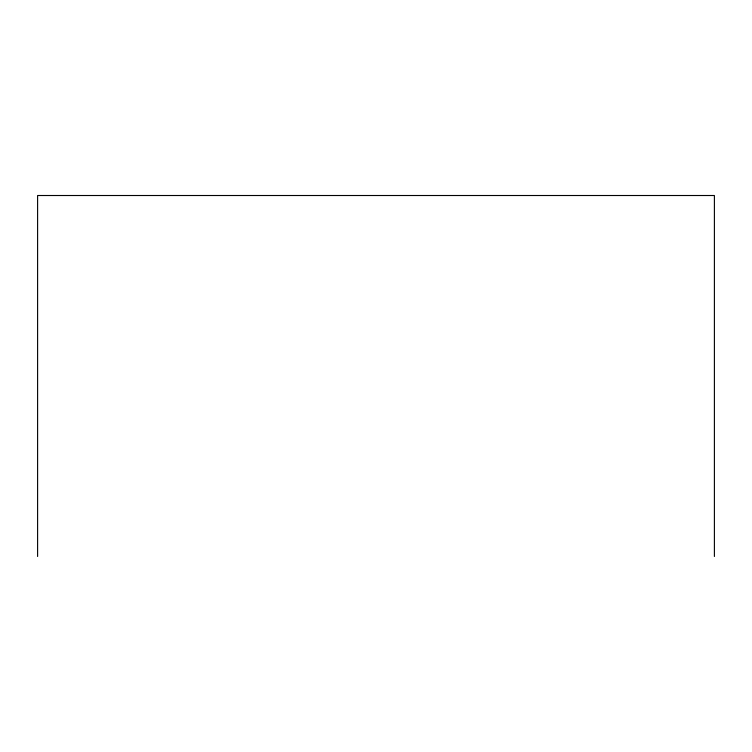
<?xml version="1.0" encoding="UTF-8"?>
<svg xmlns="http://www.w3.org/2000/svg" width="752" height="752" viewBox="0 0 752 752"><rect width="100%" height="100%" fill="white"/><g stroke="black" fill="none" stroke-linecap="round" stroke-linejoin="round"><path stroke-width="1.13" d="M714.4 556.489L714.4 195.511L37.6 195.511L37.6 556.489"/></g></svg>
